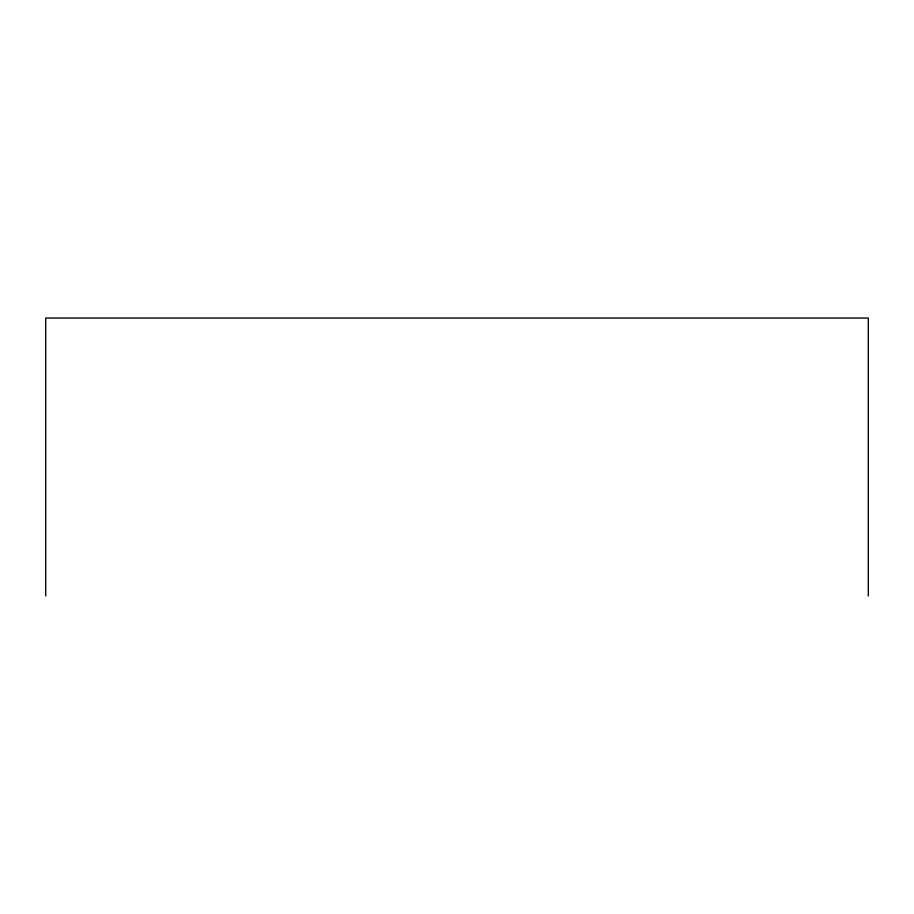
<?xml version="1.0" encoding="UTF-8"?>
<svg xmlns="http://www.w3.org/2000/svg" width="914" height="914" viewBox="0 0 914 914"><rect width="100%" height="100%" fill="white"/><g stroke="black" fill="none" stroke-linecap="round" stroke-linejoin="round"><path stroke-width="1.37" d="M868.3 595.951L868.3 318.049L45.7 318.049L45.7 595.951"/></g></svg>
